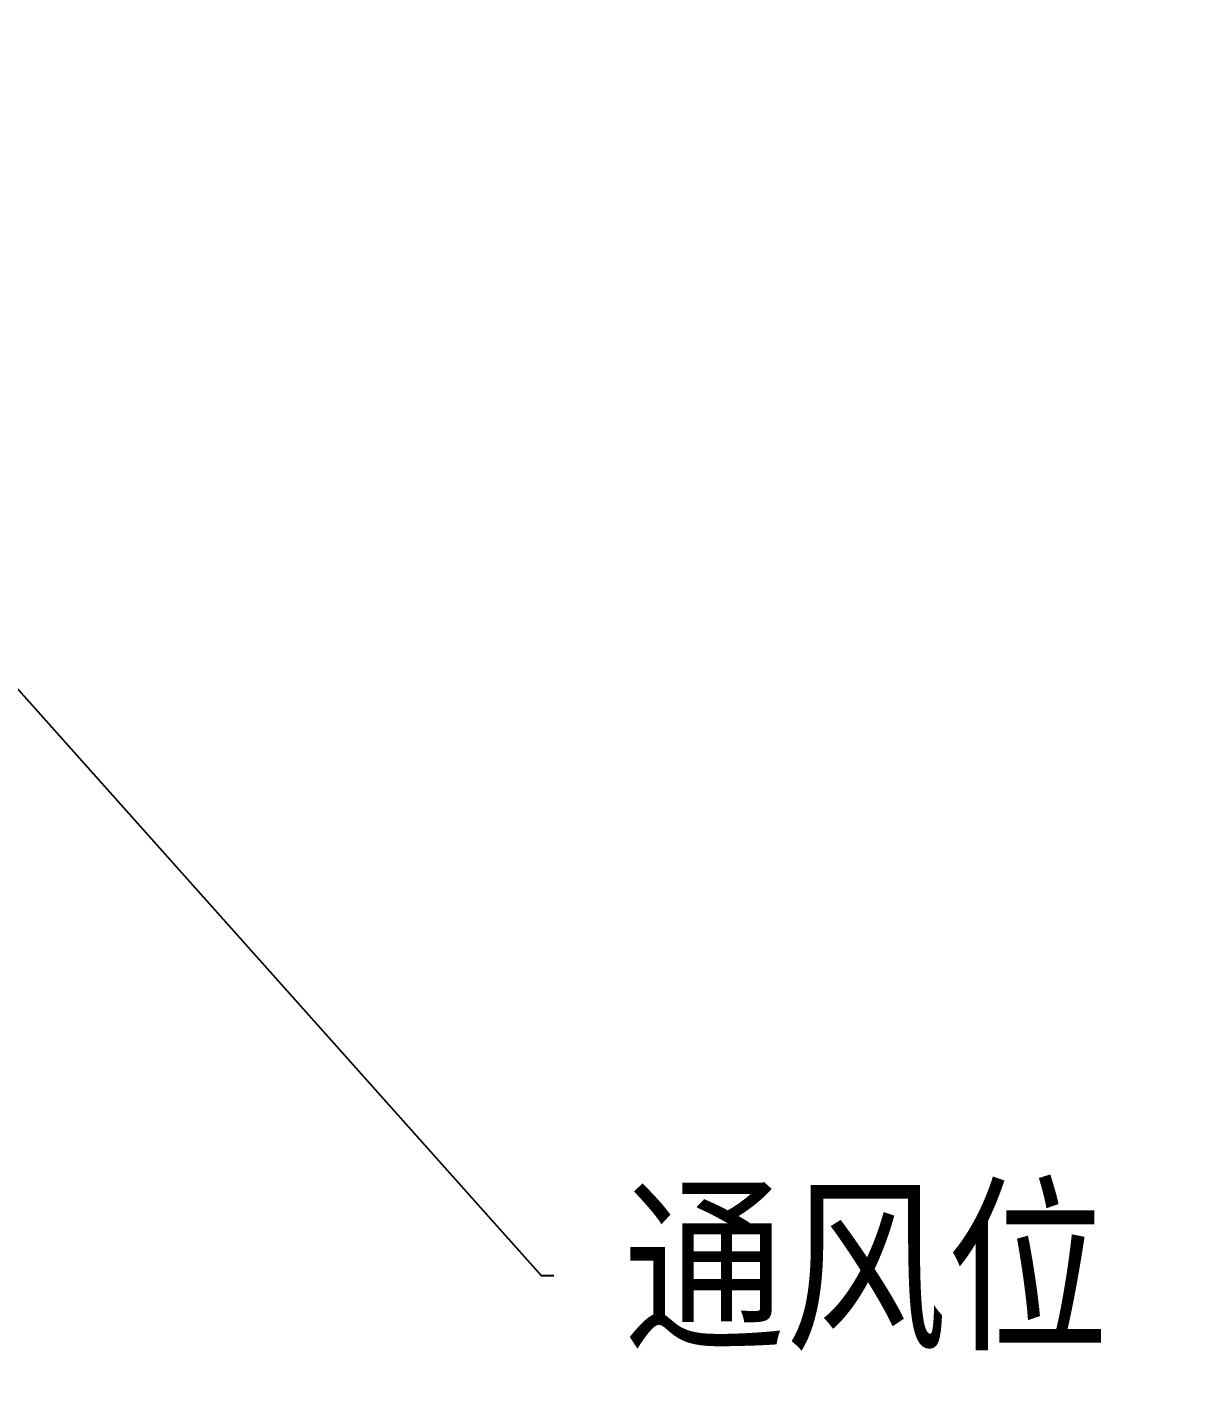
# Model space of a CAD drawing. Header units: millimetres. Extents: x 753 to 1632, y 352 to 973.
# Drawn here: x 1107.42 to 1140.91, y 583.48 to 622.29 of the extents above; entities that cross this region are included whole.
import ezdxf
from ezdxf import colors
from ezdxf.entities.mleader import LeaderData, LeaderLine
from ezdxf.math import Vec2, Vec3

# ---------------------------------------------------------------- set-up
doc = ezdxf.new("R2010")
doc.units = ezdxf.units.MM
doc.header["$LTSCALE"] = 30.734
doc.layers.get('0').update_dxf_attribs({"linetype": 'CONTINUOUS'})
doc.styles.get("Standard").update_dxf_attribs({"font": 'txt', "width": 0.85})

msp = doc.modelspace()

# ---------------------------------------------------------------- leaders
at = {"color": 6}
ml = msp.add_multileader_mtext('Standard', dxfattribs=at)
ml.set_content('{\\fSimSun|b0|i0|c134|p2;通风位}', color=6)
ml.set_leader_properties()
ml.build(insert=Vec2(0, 0))
ml.multileader.update_dxf_attribs({"text_right_attachment_type": 6, "dogleg_length": 0.36})
ctx = ml.context
ctx.base_point, ctx.plane_origin = Vec3(1122.54313, 586.45664), Vec3(1090.19035, 622.28867)
ctx.right_attachment = 6
notes = []
notes.append((ctx, [(0, (1, 1, 0), (1122.18313, 586.45664), (1, 0), 0.36, [(0, [(1090.19035, 622.28867)], 0, [])])]))
ctx.mtext.insert, ctx.mtext.flow_direction = Vec3(1124.54313, 588.73442), 5
for ctx, leaders in notes:
    for number, flags, end, landing, length, lines in leaders:
        leader = LeaderData()
        leader.index, (leader.has_last_leader_line, leader.has_dogleg_vector, leader.attachment_direction) = number, flags
        leader.last_leader_point, leader.dogleg_vector, leader.dogleg_length = Vec3(end), Vec3(landing), length
        for number, points, colour, breaks in lines:
            line = LeaderLine()
            line.index, line.vertices, line.color, line.breaks = number, Vec3.list(points), colors.encode_raw_color(colour), breaks
            leader.lines.append(line)
        ctx.leaders.append(leader)

doc.saveas('drawing.dxf')
